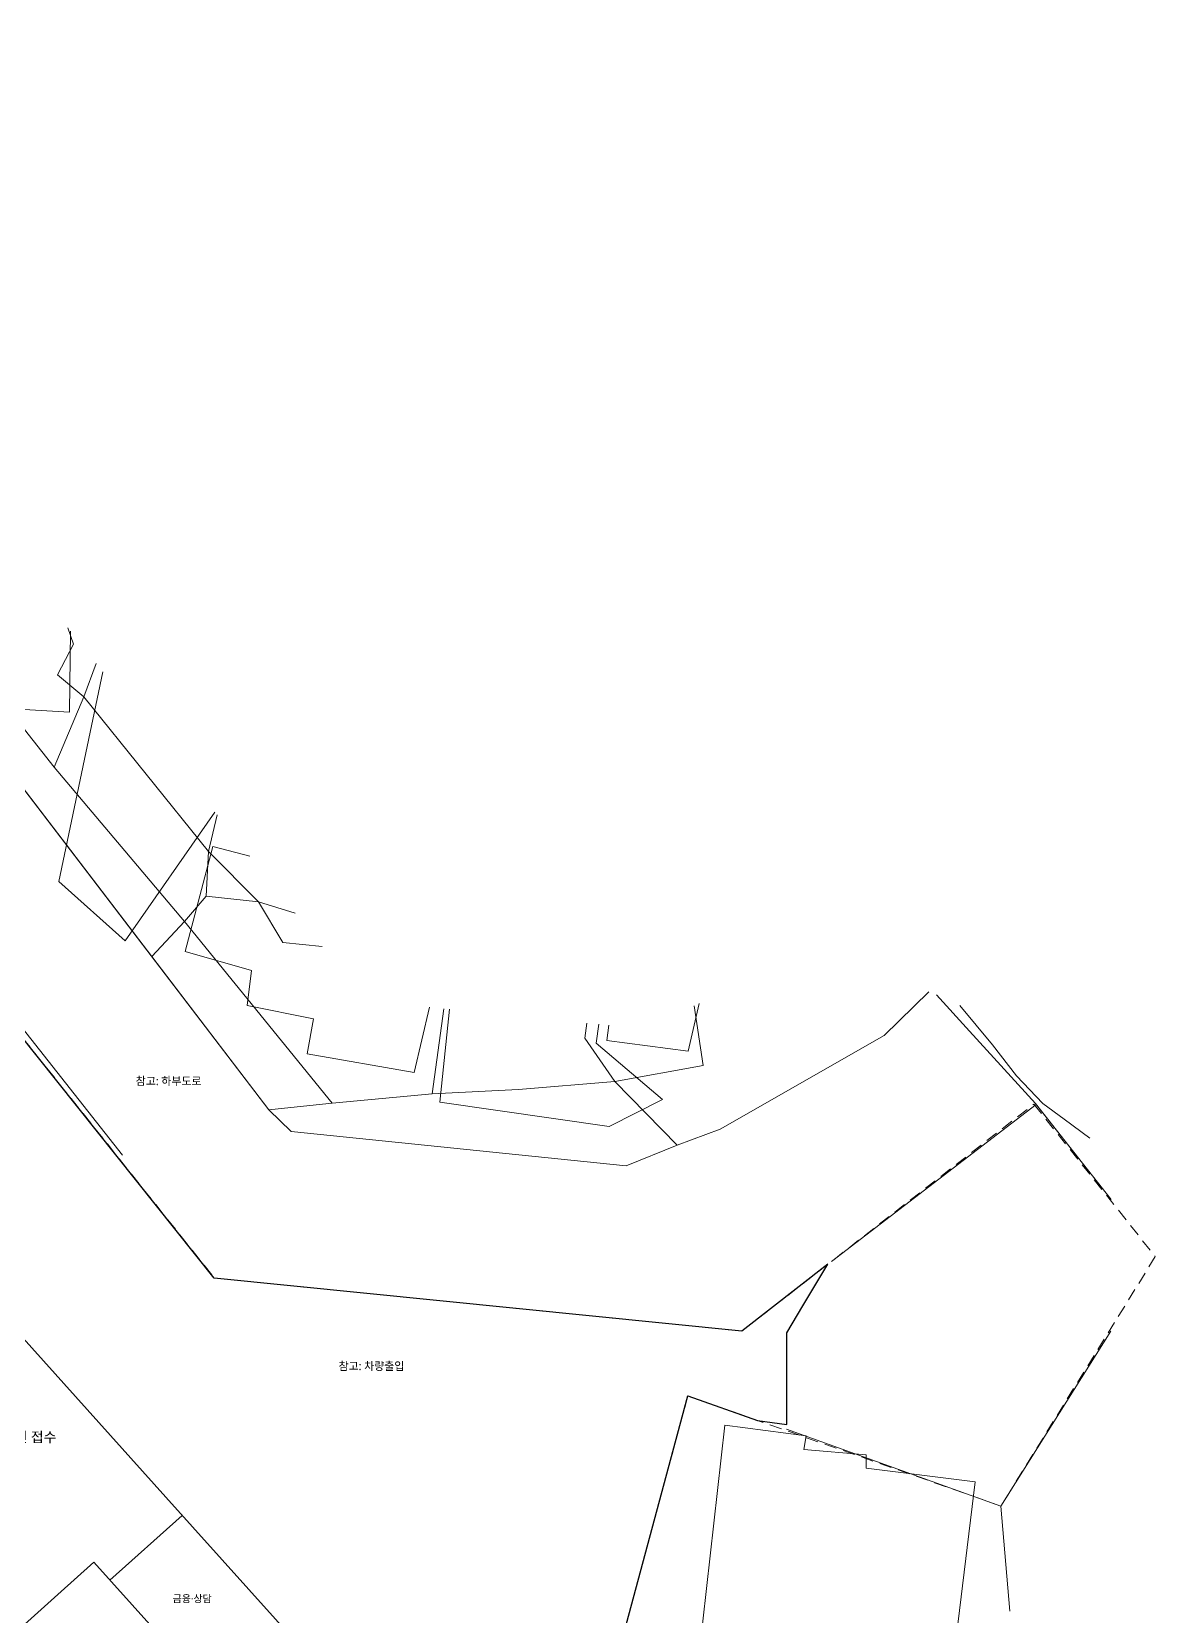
# Model space of a CAD drawing. Header units: millimetres. Extents: x -71723 to 357366, y 1091193 to 1572246.
# Drawn here: x 161020 to 207366, y 1493257 to 1558609 of the extents above; entities that cross this region are included whole.
import ezdxf

# ---------------------------------------------------------------- set-up
doc = ezdxf.new("R2010")
doc.units = ezdxf.units.MM
doc.linetypes.add('PLAN_DASH', pattern=[800, 500, -300])
for name, color, linetype, lineweight in [('L1_CONTEXT', 8, 'Continuous', 9), ('L1_OUTLINE', 7, 'Continuous', 35), ('L1_PARTITION', 7, 'Continuous', 18), ('L1_SITE_3D', 7, 'Continuous', 25), ('L1_SITE_DWG_REF', 8, 'PLAN_DASH', 13), ('L1_TEXT', 7, 'Continuous', 13)]:
    doc.layers.add(name, color=color, linetype=linetype, lineweight=lineweight)
doc.styles.add('KOREAN', font='malgun.ttf')

msp = doc.modelspace()

# ---------------------------------------------------------------- linework, layer by layer
at = {"layer": 'L1_CONTEXT'}
for points in [[(88555, 1516973), (95039, 1522684), (104910, 1531810), (113565, 1538458), (114297, 1542838), (117716, 1545883), (121321, 1546499), (123772, 1548338), (131531, 1554408), (136816, 1558609), (170800, 1514150), (171716, 1513255), (185540, 1511832), (187643, 1512683), (189419, 1513348), (196187, 1517208), (198021, 1519013)], [(165970, 1520468), (136816, 1558609), (137102, 1558285), (144261, 1550069), (151541, 1541172), (151539, 1541036), (155061, 1537008), (161953, 1528280), (167327, 1521906), (165970, 1520468)], [(164762, 1512277), (136500, 1548126), (133816, 1548185), (133603, 1547996)], [(162505, 1534025), (162742, 1533346), (162082, 1532086), (163175, 1531173), (161953, 1528280), (155061, 1537008), (151539, 1541036), (151541, 1541172), (151426, 1544264), (150625, 1545399)], [(162580, 1530551), (158606, 1530773), (158517, 1532770), (154720, 1532770), (154631, 1538209), (159022, 1538391)], [(163685, 1532547), (163175, 1531173), (162082, 1532086), (162742, 1533346), (162505, 1534025)], [(162617, 1533886), (162580, 1530551)], [(168666, 1526304), (168319, 1524801), (163175, 1531173), (163685, 1532547)], [(168576, 1526417), (164876, 1521116), (162138, 1523558), (163951, 1532214)], [(163175, 1531173), (168319, 1524801), (168223, 1522963), (167327, 1521906), (161953, 1528280), (163175, 1531173)], [(171893, 1522259), (170379, 1522723), (168319, 1524801), (168666, 1526304)], [(172383, 1516455), (172648, 1517898), (169910, 1518453), (170087, 1519896), (167349, 1520673), (168497, 1525001), (170019, 1524608)], [(168319, 1524801), (170379, 1522723), (168223, 1522963), (168319, 1524801)], [(178024, 1518316), (177532, 1514804), (173419, 1514423), (167327, 1521906), (168223, 1522963)], [(168223, 1522963), (170379, 1522723), (171377, 1521052), (172997, 1520876)], [(172997, 1520876), (171377, 1521052), (170379, 1522723), (171893, 1522259)], [(165970, 1520468), (167327, 1521906), (173419, 1514423), (171181, 1514190), (170800, 1514150), (165970, 1520468)], [(198021, 1519013), (196187, 1517208), (189419, 1513348), (187643, 1512683), (185068, 1515310), (188723, 1515979), (188352, 1518429)], [(198335, 1518889), (199698, 1517395), (202418, 1514409), (202458, 1514366), (194015, 1507890)], [(205539, 1510452), (203797, 1512664), (202421, 1514412), (199698, 1517395), (198335, 1518889)], [(177432, 1518375), (176799, 1515678), (172383, 1516455)], [(183924, 1517722), (183841, 1517096), (185068, 1515310), (181099, 1514986), (177532, 1514804), (178024, 1518316)], [(187044, 1514568), (184836, 1513458), (177859, 1514457), (178255, 1518292)], [(188352, 1518429), (188723, 1515979), (185068, 1515310), (183841, 1517096), (183924, 1517722)], [(188551, 1518535), (188104, 1516566), (184748, 1517010), (184820, 1517632)], [(204668, 1512971), (203613, 1513755), (202726, 1514401), (201647, 1515541), (200644, 1516830), (199298, 1518450)], [(184409, 1517674), (184306, 1516899), (187044, 1514568)], [(177532, 1514804), (181099, 1514986), (185068, 1515310), (187643, 1512683), (185540, 1511832), (171716, 1513255), (170800, 1514150), (173419, 1514423), (177532, 1514804)], [(194016, 1507890), (202458, 1514366), (205539, 1510451)], [(205529, 1505022), (200999, 1497803), (192154, 1500973)], [(201367, 1493470), (200999, 1497803), (205529, 1505022)], [(188545, 1491704), (189605, 1501138), (192961, 1500694), (192873, 1500140), (195434, 1499918), (195434, 1499363), (199938, 1498808), (199031, 1491346)], [(192154, 1500973), (200999, 1497803), (201367, 1493470)]]:
    msp.add_lwpolyline(points, dxfattribs=at)
at = {"layer": 'L1_OUTLINE'}
for points in [[(142687, 1488819), (139712, 1486145), (157089, 1466806), (160065, 1469479), (160809, 1470148), (165272, 1474158), (166015, 1474826), (169735, 1478168), (174941, 1482846), (177917, 1485520), (166555, 1498165), (160539, 1504860), (156076, 1500849), (160087, 1496386), (152648, 1489703), (151980, 1490447), (148638, 1494166), (146407, 1492161), (149080, 1489185), (145361, 1485844), (142687, 1488819)], [(163579, 1495492), (168926, 1489541), (163719, 1484862), (158372, 1490813), (162092, 1494155), (163579, 1495492)]]:
    msp.add_lwpolyline(points, dxfattribs=at)
at = {"layer": 'L1_PARTITION'}
msp.add_lwpolyline([(164249, 1494749), (167222, 1497420)], dxfattribs=at)
at = {"layer": 'L1_SITE_3D'}
for points in [[(168551, 1507208), (136199, 1547755), (133516, 1547797), (116708, 1532694), (103650, 1522153), (97911, 1517520), (94172, 1515332), (104117, 1513764), (106381, 1507440), (114189, 1485629)], [(184671, 1489688), (188084, 1502345), (190963, 1501332), (192168, 1501172), (192168, 1504953), (192833, 1506065), (193854, 1507773), (190311, 1505020), (168551, 1507208)]]:
    msp.add_lwpolyline(points, dxfattribs=at)
at = {"layer": 'L1_SITE_DWG_REF'}
for points in [[(114189, 1485629), (106381, 1507440), (104117, 1513764), (94172, 1515332), (97911, 1517520), (103650, 1522153), (116708, 1532694), (133516, 1547797), (136199, 1547755), (168551, 1507208)], [(168551, 1507208), (190311, 1505020), (202358, 1514380), (207366, 1508093), (200999, 1497803), (188084, 1502345), (184671, 1489688)]]:
    msp.add_lwpolyline(points, dxfattribs=at)

# ---------------------------------------------------------------- texts
at = {"layer": 'L1_CONTEXT', "char_height": 330, "width": 6000, "attachment_point": 5, "style": 'KOREAN'}
for s, insert in [('참고: 하부도로', (166668, 1515312)), ('참고: 차량출입', (175035, 1503557))]:
    msp.add_mtext(s, dxfattribs=dict(at, insert=insert))
at = {"layer": 'L1_TEXT', "width": 6000, "attachment_point": 5, "style": 'KOREAN'}
for s, insert, char_height in [('민원·우편 접수', (160313, 1500623), 420), ('금융·상담', (167640, 1493965), 300)]:
    msp.add_mtext(s, dxfattribs=dict(at, insert=insert, char_height=char_height))

doc.saveas('drawing.dxf')
